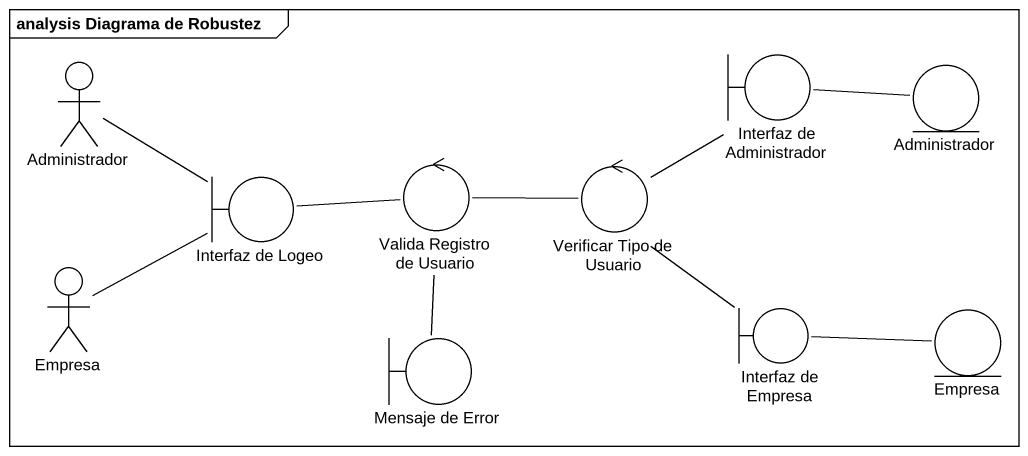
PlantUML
@startuml
mainframe analysis Diagrama de Robustez
actor Administrador
boundary "Interfaz de Administrador" as Interfaz_de_Administrador
entity "Administrador" as Administrador_2
boundary "Interfaz de Logeo" as Interfaz_de_Logeo
control "Valida Registro de Usuario" as Valida_Registro_de_Usuario
control "Verificar Tipo de Usuario" as Verificar_Tipo_de_Usuario
actor Empresa
boundary "Interfaz de Empresa" as Interfaz_de_Empresa
entity "Empresa" as Empresa_2
boundary "Mensaje de Error" as Mensaje_de_Error
Administrador -right- Interfaz_de_Logeo
Interfaz_de_Administrador -right- Administrador_2
Interfaz_de_Logeo -right- Valida_Registro_de_Usuario
Valida_Registro_de_Usuario -right- Verificar_Tipo_de_Usuario
Valida_Registro_de_Usuario -- Mensaje_de_Error
Verificar_Tipo_de_Usuario -up- Interfaz_de_Administrador
Verificar_Tipo_de_Usuario -- Interfaz_de_Empresa
Empresa -right- Interfaz_de_Logeo
Interfaz_de_Empresa -right- Empresa_2
@enduml
